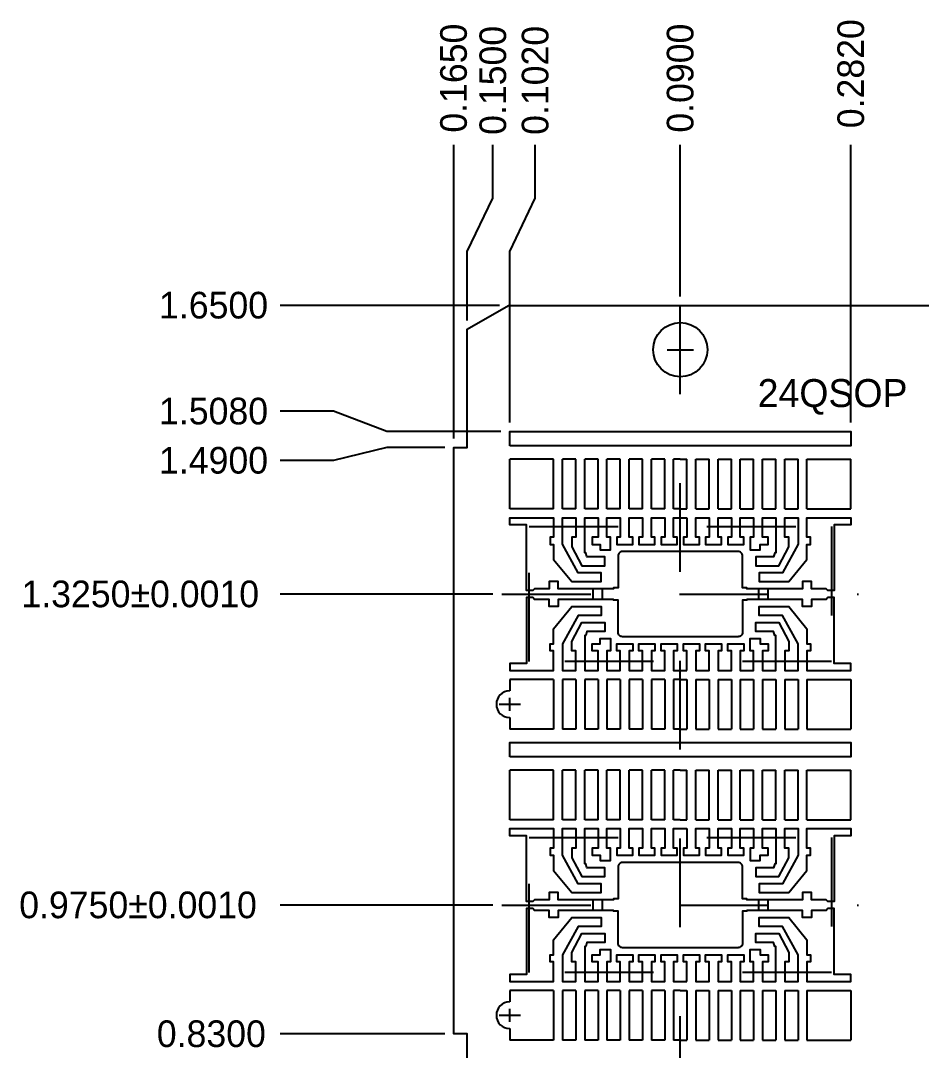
# Model space of a CAD drawing. Extents: x -4.27 to -1.32, y -3.39 to 0.21.
# Drawn here: x -4.097 to -3.084, y -1.072 to 0.087 of the extents above; entities that cross this region are included whole.
import ezdxf

# ---------------------------------------------------------------- set-up
doc = ezdxf.new("R2010")
doc.units = 0
doc.header["$MEASUREMENT"] = 0
doc.linetypes.add('CENTER', pattern=[2, 1.25, -0.25, 0.25, -0.25])
doc.layers.add('1', color=7, linetype='Continuous')
doc.layers.add('1D', color=4, linetype='Continuous')

msp = doc.modelspace()

# ---------------------------------------------------------------- linework, layer by layer
at = {"layer": '1'}
for p, q in [((-3.4975, -0.4063), (-3.547, -0.4063)), ((-3.547, -0.4623), (-3.547, -0.4063)), ((-3.4975, -0.4623), (-3.4975, -0.4063)), ((-3.4725, -0.4063), (-3.4875, -0.4063)), ((-3.4875, -0.4623), (-3.4875, -0.4063)), ((-3.4725, -0.4623), (-3.4725, -0.4063)), ((-3.4475, -0.4063), (-3.4625, -0.4063)), ((-3.4625, -0.4623), (-3.4625, -0.4063)), ((-3.4475, -0.4623), (-3.4475, -0.4063)), ((-3.4225, -0.4063), (-3.4375, -0.4063)), ((-3.4375, -0.4623), (-3.4375, -0.4063)), ((-3.4225, -0.4623), (-3.4225, -0.4063)), ((-3.3975, -0.4063), (-3.4125, -0.4063)), ((-3.4125, -0.4623), (-3.4125, -0.4063)), ((-3.3975, -0.4623), (-3.3975, -0.4063)), ((-3.3725, -0.4063), (-3.3875, -0.4063)), ((-3.3875, -0.4623), (-3.3875, -0.4063)), ((-3.3725, -0.4623), (-3.3725, -0.4063)), ((-3.355, -0.4063), (-3.3625, -0.4063)), ((-3.3625, -0.4623), (-3.3625, -0.4063)), ((-3.355, -0.4063), (-3.3475, -0.4063)), ((-3.3475, -0.4623), (-3.3475, -0.4063)), ((-3.3375, -0.4063), (-3.3225, -0.4063)), ((-3.3375, -0.4623), (-3.3375, -0.4063)), ((-3.3225, -0.4623), (-3.3225, -0.4063)), ((-3.3125, -0.4063), (-3.2975, -0.4063)), ((-3.3125, -0.4623), (-3.3125, -0.4063)), ((-3.2975, -0.4623), (-3.2975, -0.4063)), ((-3.2875, -0.4063), (-3.2725, -0.4063)), ((-3.2875, -0.4623), (-3.2875, -0.4063)), ((-3.2725, -0.4623), (-3.2725, -0.4063)), ((-3.2625, -0.4063), (-3.2475, -0.4063)), ((-3.2625, -0.4623), (-3.2625, -0.4063)), ((-3.2475, -0.4623), (-3.2475, -0.4063)), ((-3.2375, -0.4063), (-3.2225, -0.4063)), ((-3.2375, -0.4623), (-3.2375, -0.4063)), ((-3.2225, -0.4623), (-3.2225, -0.4063)), ((-3.2125, -0.4063), (-3.163, -0.4063)), ((-3.2125, -0.4623), (-3.2125, -0.4063)), ((-3.163, -0.4623), (-3.163, -0.4063)), ((-3.4975, -0.4623), (-3.547, -0.4623)), ((-3.4975, -0.4623), (-3.547, -0.4623)), ((-3.4725, -0.4623), (-3.4875, -0.4623)), ((-3.4475, -0.4623), (-3.4625, -0.4623)), ((-3.4225, -0.4623), (-3.4375, -0.4623)), ((-3.3975, -0.4623), (-3.4125, -0.4623)), ((-3.3725, -0.4623), (-3.3875, -0.4623)), ((-3.355, -0.4623), (-3.3625, -0.4623)), ((-3.355, -0.4623), (-3.3475, -0.4623)), ((-3.3375, -0.4623), (-3.3225, -0.4623)), ((-3.3125, -0.4623), (-3.2975, -0.4623)), ((-3.2875, -0.4623), (-3.2725, -0.4623)), ((-3.2625, -0.4623), (-3.2475, -0.4623)), ((-3.2375, -0.4623), (-3.2225, -0.4623)), ((-3.2125, -0.4623), (-3.163, -0.4623)), ((-3.4975, -0.6543), (-3.547, -0.6543)), ((-3.547, -0.6543), (-3.547, -0.6673)), ((-3.4975, -0.6543), (-3.4975, -0.7103)), ((-3.4725, -0.6543), (-3.4875, -0.6543)), ((-3.4875, -0.6543), (-3.4875, -0.7103)), ((-3.4725, -0.6543), (-3.4725, -0.7103)), ((-3.4475, -0.6543), (-3.4625, -0.6543)), ((-3.4625, -0.6543), (-3.4625, -0.7103)), ((-3.4475, -0.6543), (-3.4475, -0.7103)), ((-3.4375, -0.6543), (-3.4375, -0.7103)), ((-3.4225, -0.6543), (-3.4375, -0.6543)), ((-3.4225, -0.6543), (-3.4225, -0.7103)), ((-3.4125, -0.6543), (-3.4125, -0.7103)), ((-3.3975, -0.6543), (-3.4125, -0.6543)), ((-3.3975, -0.6543), (-3.3975, -0.7103)), ((-3.3875, -0.6543), (-3.3875, -0.7103)), ((-3.3725, -0.6543), (-3.3875, -0.6543)), ((-3.3725, -0.6543), (-3.3725, -0.7103)), ((-3.3625, -0.6543), (-3.3625, -0.7103)), ((-3.355, -0.6543), (-3.3625, -0.6543)), ((-3.355, -0.6543), (-3.3475, -0.6543)), ((-3.3475, -0.6543), (-3.3475, -0.7103)), ((-3.3375, -0.6543), (-3.3375, -0.7103)), ((-3.3375, -0.6543), (-3.3225, -0.6543)), ((-3.3225, -0.6543), (-3.3225, -0.7103)), ((-3.3125, -0.6543), (-3.3125, -0.7103)), ((-3.3125, -0.6543), (-3.2975, -0.6543)), ((-3.2975, -0.6543), (-3.2975, -0.7103)), ((-3.2875, -0.6543), (-3.2875, -0.7103)), ((-3.2875, -0.6543), (-3.2725, -0.6543)), ((-3.2725, -0.6543), (-3.2725, -0.7103)), ((-3.2625, -0.6543), (-3.2625, -0.7103)), ((-3.2625, -0.6543), (-3.2475, -0.6543)), ((-3.2475, -0.6543), (-3.2475, -0.7103)), ((-3.2375, -0.6543), (-3.2375, -0.7103)), ((-3.2375, -0.6543), (-3.2225, -0.6543)), ((-3.2225, -0.6543), (-3.2225, -0.7103)), ((-3.2125, -0.6543), (-3.2125, -0.7103)), ((-3.2125, -0.6543), (-3.163, -0.6543)), ((-3.163, -0.6543), (-3.163, -0.7103)), ((-3.547, -0.6973), (-3.547, -0.7103)), ((-3.4975, -0.7103), (-3.547, -0.7103)), ((-3.4725, -0.7103), (-3.4875, -0.7103)), ((-3.4475, -0.7103), (-3.4625, -0.7103)), ((-3.4225, -0.7103), (-3.4375, -0.7103)), ((-3.3975, -0.7103), (-3.4125, -0.7103)), ((-3.3725, -0.7103), (-3.3875, -0.7103)), ((-3.355, -0.7103), (-3.3625, -0.7103)), ((-3.355, -0.7103), (-3.3475, -0.7103)), ((-3.3375, -0.7103), (-3.3225, -0.7103)), ((-3.3125, -0.7103), (-3.2975, -0.7103)), ((-3.2875, -0.7103), (-3.2725, -0.7103)), ((-3.2625, -0.7103), (-3.2475, -0.7103)), ((-3.2375, -0.7103), (-3.2225, -0.7103)), ((-3.2125, -0.7103), (-3.163, -0.7103)), ((-3.4975, -0.7563), (-3.547, -0.7563)), ((-3.547, -0.8123), (-3.547, -0.7563)), ((-3.4975, -0.8123), (-3.4975, -0.7563)), ((-3.4725, -0.7563), (-3.4875, -0.7563)), ((-3.4875, -0.8123), (-3.4875, -0.7563)), ((-3.4725, -0.8123), (-3.4725, -0.7563)), ((-3.4475, -0.7563), (-3.4625, -0.7563)), ((-3.4625, -0.8123), (-3.4625, -0.7563)), ((-3.4475, -0.8123), (-3.4475, -0.7563)), ((-3.4225, -0.7563), (-3.4375, -0.7563)), ((-3.4375, -0.8123), (-3.4375, -0.7563)), ((-3.4225, -0.8123), (-3.4225, -0.7563)), ((-3.3975, -0.7563), (-3.4125, -0.7563)), ((-3.4125, -0.8123), (-3.4125, -0.7563)), ((-3.3975, -0.8123), (-3.3975, -0.7563)), ((-3.3725, -0.7563), (-3.3875, -0.7563)), ((-3.3875, -0.8123), (-3.3875, -0.7563)), ((-3.3725, -0.8123), (-3.3725, -0.7563)), ((-3.355, -0.7563), (-3.3625, -0.7563)), ((-3.3625, -0.8123), (-3.3625, -0.7563)), ((-3.355, -0.7563), (-3.3475, -0.7563)), ((-3.3475, -0.8123), (-3.3475, -0.7563)), ((-3.3375, -0.7563), (-3.3225, -0.7563)), ((-3.3375, -0.8123), (-3.3375, -0.7563)), ((-3.3225, -0.8123), (-3.3225, -0.7563)), ((-3.3125, -0.7563), (-3.2975, -0.7563)), ((-3.3125, -0.8123), (-3.3125, -0.7563)), ((-3.2975, -0.8123), (-3.2975, -0.7563)), ((-3.2875, -0.7563), (-3.2725, -0.7563)), ((-3.2875, -0.8123), (-3.2875, -0.7563)), ((-3.2725, -0.8123), (-3.2725, -0.7563)), ((-3.2625, -0.7563), (-3.2475, -0.7563)), ((-3.2625, -0.8123), (-3.2625, -0.7563)), ((-3.2475, -0.8123), (-3.2475, -0.7563)), ((-3.2375, -0.7563), (-3.2225, -0.7563)), ((-3.2375, -0.8123), (-3.2375, -0.7563)), ((-3.2225, -0.8123), (-3.2225, -0.7563)), ((-3.2125, -0.7563), (-3.163, -0.7563)), ((-3.2125, -0.8123), (-3.2125, -0.7563)), ((-3.163, -0.8123), (-3.163, -0.7563)), ((-3.4975, -0.8123), (-3.547, -0.8123)), ((-3.4975, -0.8123), (-3.547, -0.8123)), ((-3.4725, -0.8123), (-3.4875, -0.8123)), ((-3.4475, -0.8123), (-3.4625, -0.8123)), ((-3.4225, -0.8123), (-3.4375, -0.8123)), ((-3.3975, -0.8123), (-3.4125, -0.8123)), ((-3.3725, -0.8123), (-3.3875, -0.8123)), ((-3.355, -0.8123), (-3.3625, -0.8123)), ((-3.355, -0.8123), (-3.3475, -0.8123)), ((-3.3375, -0.8123), (-3.3225, -0.8123)), ((-3.3125, -0.8123), (-3.2975, -0.8123)), ((-3.2875, -0.8123), (-3.2725, -0.8123)), ((-3.2625, -0.8123), (-3.2475, -0.8123)), ((-3.2375, -0.8123), (-3.2225, -0.8123)), ((-3.2125, -0.8123), (-3.163, -0.8123)), ((-3.4975, -1.0043), (-3.547, -1.0043)), ((-3.547, -1.0043), (-3.547, -1.0173)), ((-3.4975, -1.0043), (-3.4975, -1.0603)), ((-3.4725, -1.0043), (-3.4875, -1.0043)), ((-3.4875, -1.0043), (-3.4875, -1.0603)), ((-3.4725, -1.0043), (-3.4725, -1.0603)), ((-3.4475, -1.0043), (-3.4625, -1.0043)), ((-3.4625, -1.0043), (-3.4625, -1.0603)), ((-3.4475, -1.0043), (-3.4475, -1.0603)), ((-3.4375, -1.0043), (-3.4375, -1.0603)), ((-3.4225, -1.0043), (-3.4375, -1.0043)), ((-3.4225, -1.0043), (-3.4225, -1.0603)), ((-3.4125, -1.0043), (-3.4125, -1.0603)), ((-3.3975, -1.0043), (-3.4125, -1.0043)), ((-3.3975, -1.0043), (-3.3975, -1.0603)), ((-3.3875, -1.0043), (-3.3875, -1.0603)), ((-3.3725, -1.0043), (-3.3875, -1.0043)), ((-3.3725, -1.0043), (-3.3725, -1.0603)), ((-3.3625, -1.0043), (-3.3625, -1.0603)), ((-3.355, -1.0043), (-3.3625, -1.0043)), ((-3.355, -1.0043), (-3.3475, -1.0043)), ((-3.3475, -1.0043), (-3.3475, -1.0603)), ((-3.3375, -1.0043), (-3.3375, -1.0603)), ((-3.3375, -1.0043), (-3.3225, -1.0043)), ((-3.3225, -1.0043), (-3.3225, -1.0603)), ((-3.3125, -1.0043), (-3.3125, -1.0603)), ((-3.3125, -1.0043), (-3.2975, -1.0043)), ((-3.2975, -1.0043), (-3.2975, -1.0603)), ((-3.2875, -1.0043), (-3.2875, -1.0603)), ((-3.2875, -1.0043), (-3.2725, -1.0043)), ((-3.2725, -1.0043), (-3.2725, -1.0603)), ((-3.2625, -1.0043), (-3.2625, -1.0603)), ((-3.2625, -1.0043), (-3.2475, -1.0043)), ((-3.2475, -1.0043), (-3.2475, -1.0603)), ((-3.2375, -1.0043), (-3.2375, -1.0603)), ((-3.2375, -1.0043), (-3.2225, -1.0043)), ((-3.2225, -1.0043), (-3.2225, -1.0603)), ((-3.2125, -1.0043), (-3.2125, -1.0603)), ((-3.2125, -1.0043), (-3.163, -1.0043)), ((-3.163, -1.0043), (-3.163, -1.0603)), ((-3.547, -1.0473), (-3.547, -1.0603)), ((-3.4975, -1.0603), (-3.547, -1.0603)), ((-3.4725, -1.0603), (-3.4875, -1.0603)), ((-3.4475, -1.0603), (-3.4625, -1.0603)), ((-3.4225, -1.0603), (-3.4375, -1.0603)), ((-3.3975, -1.0603), (-3.4125, -1.0603)), ((-3.3725, -1.0603), (-3.3875, -1.0603)), ((-3.355, -1.0603), (-3.3625, -1.0603)), ((-3.355, -1.0603), (-3.3475, -1.0603)), ((-3.3375, -1.0603), (-3.3225, -1.0603)), ((-3.3125, -1.0603), (-3.2975, -1.0603)), ((-3.2875, -1.0603), (-3.2725, -1.0603)), ((-3.2625, -1.0603), (-3.2475, -1.0603)), ((-3.2375, -1.0603), (-3.2225, -1.0603)), ((-3.2125, -1.0603), (-3.163, -1.0603))]:
    msp.add_line(p, q, dxfattribs=at)
msp.add_lwpolyline([(-2.4987, -1.9333), (-3.5483, -1.9333), (-3.595, -1.9063), (-3.595, -1.7733), (-3.61, -1.7733), (-3.61, -1.1133), (-3.595, -1.1133), (-3.595, -1.0533), (-3.61, -1.0533), (-3.61, -0.3933), (-3.595, -0.3933), (-3.595, -0.2603), (-3.5483, -0.2333), (-2.4987, -0.2333)], dxfattribs=at)
for points in [[(-3.547, -0.3913), (-3.547, -0.3753), (-3.163, -0.3753), (-3.163, -0.3913)], [(-3.547, -0.7413), (-3.547, -0.7253), (-3.163, -0.7253), (-3.163, -0.7413)]]:
    msp.add_lwpolyline(points, close=True, dxfattribs=at)
for points in [[(-3.3475, -0.4723), (-3.3475, -0.4943), (-3.3515, -0.4943), (-3.3515, -0.5023), (-3.3335, -0.5023), (-3.3335, -0.4943), (-3.3375, -0.4943), (-3.3375, -0.4723), (-3.3225, -0.4723), (-3.3225, -0.4943), (-3.3265, -0.4943), (-3.3265, -0.5023), (-3.3085, -0.5023), (-3.3085, -0.4943), (-3.3125, -0.4943), (-3.3125, -0.4723), (-3.2975, -0.4723), (-3.2975, -0.4943), (-3.3015, -0.4943), (-3.3015, -0.5023), (-3.2835, -0.5023), (-3.2835, -0.4943), (-3.2875, -0.4943), (-3.2875, -0.4723), (-3.2725, -0.4723), (-3.2725, -0.4943), (-3.2765, -0.4943), (-3.2765, -0.5083), (-3.265, -0.5083), (-3.265, -0.5023), (-3.256, -0.5023), (-3.256, -0.4943), (-3.2625, -0.4943), (-3.2625, -0.4723), (-3.2475, -0.4723), (-3.2475, -0.5118), (-3.2486, -0.5118), (-3.25, -0.5163), (-3.27, -0.5163), (-3.27, -0.5263), (-3.2443, -0.5263), (-3.233, -0.5051), (-3.233, -0.4943), (-3.2375, -0.4943), (-3.2375, -0.4723), (-3.2225, -0.4723), (-3.2225, -0.5021), (-3.24, -0.5343), (-3.2661, -0.5343), (-3.2661, -0.5443), (-3.233, -0.5443), (-3.2125, -0.5193), (-3.2125, -0.5023), (-3.2085, -0.5023), (-3.2085, -0.4943), (-3.2125, -0.4943), (-3.2125, -0.4723), (-3.163, -0.4723), (-3.163, -0.4803), (-3.182, -0.4803), (-3.182, -0.5543), (-3.189, -0.5543), (-3.191, -0.5523), (-3.2075, -0.5523), (-3.2075, -0.5443), (-3.2175, -0.5443), (-3.2175, -0.5523), (-3.28, -0.5523), (-3.28, -0.5513), (-3.285, -0.5513), (-3.285, -0.5153, 0.414214), (-3.29, -0.5103), (-3.42, -0.5103, 0.414214), (-3.425, -0.5153), (-3.425, -0.5513), (-3.43, -0.5513), (-3.43, -0.5523), (-3.4925, -0.5523), (-3.4925, -0.5443), (-3.5025, -0.5443), (-3.5025, -0.5523), (-3.519, -0.5523), (-3.521, -0.5543), (-3.528, -0.5543), (-3.528, -0.4803), (-3.547, -0.4803), (-3.547, -0.4723), (-3.4975, -0.4723), (-3.4975, -0.4943), (-3.5015, -0.4943), (-3.5015, -0.5023), (-3.4975, -0.5023), (-3.4975, -0.5193), (-3.477, -0.5443), (-3.444, -0.5443), (-3.444, -0.5343), (-3.47, -0.5343), (-3.4875, -0.5021), (-3.4875, -0.4723), (-3.4725, -0.4723), (-3.4725, -0.4943), (-3.477, -0.4943), (-3.477, -0.5051), (-3.4658, -0.5263), (-3.44, -0.5263), (-3.44, -0.5163), (-3.46, -0.5163), (-3.4614, -0.5118), (-3.4625, -0.5118), (-3.4625, -0.4723), (-3.4475, -0.4723), (-3.4475, -0.4943), (-3.454, -0.4943), (-3.454, -0.5023), (-3.445, -0.5023), (-3.445, -0.5083), (-3.4335, -0.5083), (-3.4335, -0.4943), (-3.4375, -0.4943), (-3.4375, -0.4723), (-3.4225, -0.4723), (-3.4225, -0.4943), (-3.4265, -0.4943), (-3.4265, -0.5023), (-3.4085, -0.5023), (-3.4085, -0.4943), (-3.4125, -0.4943), (-3.4125, -0.4723), (-3.3975, -0.4723), (-3.3975, -0.4943), (-3.4015, -0.4943), (-3.4015, -0.5023), (-3.3835, -0.5023), (-3.3835, -0.4943), (-3.3875, -0.4943), (-3.3875, -0.4723), (-3.3725, -0.4723), (-3.3725, -0.4943), (-3.3765, -0.4943), (-3.3765, -0.5023), (-3.3585, -0.5023), (-3.3585, -0.4943), (-3.3625, -0.4943), (-3.3625, -0.4723)], [(-3.3475, -0.6443), (-3.3475, -0.6223), (-3.3515, -0.6223), (-3.3515, -0.6143), (-3.3335, -0.6143), (-3.3335, -0.6223), (-3.3375, -0.6223), (-3.3375, -0.6443), (-3.3225, -0.6443), (-3.3225, -0.6223), (-3.3265, -0.6223), (-3.3265, -0.6143), (-3.3085, -0.6143), (-3.3085, -0.6223), (-3.3125, -0.6223), (-3.3125, -0.6443), (-3.2975, -0.6443), (-3.2975, -0.6223), (-3.3015, -0.6223), (-3.3015, -0.6143), (-3.2835, -0.6143), (-3.2835, -0.6223), (-3.2875, -0.6223), (-3.2875, -0.6443), (-3.2725, -0.6443), (-3.2725, -0.6223), (-3.2765, -0.6223), (-3.2765, -0.6083), (-3.265, -0.6083), (-3.265, -0.6143), (-3.256, -0.6143), (-3.256, -0.6223), (-3.2625, -0.6223), (-3.2625, -0.6443), (-3.2475, -0.6443), (-3.2475, -0.6048), (-3.2486, -0.6048), (-3.25, -0.6003), (-3.27, -0.6003), (-3.27, -0.5903), (-3.2443, -0.5903), (-3.233, -0.6115), (-3.233, -0.6223), (-3.2375, -0.6223), (-3.2375, -0.6443), (-3.2225, -0.6443), (-3.2225, -0.6144), (-3.24, -0.5823), (-3.2661, -0.5823), (-3.2661, -0.5723), (-3.233, -0.5723), (-3.2125, -0.5973), (-3.2125, -0.6143), (-3.2085, -0.6143), (-3.2085, -0.6223), (-3.2125, -0.6223), (-3.2125, -0.6443), (-3.163, -0.6443), (-3.163, -0.6363), (-3.182, -0.6363), (-3.182, -0.5623), (-3.189, -0.5623), (-3.191, -0.5643), (-3.2075, -0.5643), (-3.2075, -0.5723), (-3.2175, -0.5723), (-3.2175, -0.5643), (-3.28, -0.5643), (-3.28, -0.5653), (-3.285, -0.5653), (-3.285, -0.6013, -0.414214), (-3.29, -0.6063), (-3.42, -0.6063, -0.414214), (-3.425, -0.6013), (-3.425, -0.5653), (-3.43, -0.5653), (-3.43, -0.5643), (-3.4925, -0.5643), (-3.4925, -0.5723), (-3.5025, -0.5723), (-3.5025, -0.5643), (-3.519, -0.5643), (-3.521, -0.5623), (-3.528, -0.5623), (-3.528, -0.6363), (-3.547, -0.6363), (-3.547, -0.6443), (-3.4975, -0.6443), (-3.4975, -0.6223), (-3.5015, -0.6223), (-3.5015, -0.6143), (-3.4975, -0.6143), (-3.4975, -0.5973), (-3.477, -0.5723), (-3.444, -0.5723), (-3.444, -0.5823), (-3.47, -0.5823), (-3.4875, -0.6144), (-3.4875, -0.6443), (-3.4725, -0.6443), (-3.4725, -0.6223), (-3.477, -0.6223), (-3.477, -0.6115), (-3.4658, -0.5903), (-3.44, -0.5903), (-3.44, -0.6003), (-3.46, -0.6003), (-3.4614, -0.6048), (-3.4625, -0.6048), (-3.4625, -0.6443), (-3.4475, -0.6443), (-3.4475, -0.6223), (-3.454, -0.6223), (-3.454, -0.6143), (-3.445, -0.6143), (-3.445, -0.6083), (-3.4335, -0.6083), (-3.4335, -0.6223), (-3.4375, -0.6223), (-3.4375, -0.6443), (-3.4225, -0.6443), (-3.4225, -0.6223), (-3.4265, -0.6223), (-3.4265, -0.6143), (-3.4085, -0.6143), (-3.4085, -0.6223), (-3.4125, -0.6223), (-3.4125, -0.6443), (-3.3975, -0.6443), (-3.3975, -0.6223), (-3.4015, -0.6223), (-3.4015, -0.6143), (-3.3835, -0.6143), (-3.3835, -0.6223), (-3.3875, -0.6223), (-3.3875, -0.6443), (-3.3725, -0.6443), (-3.3725, -0.6223), (-3.3765, -0.6223), (-3.3765, -0.6143), (-3.3585, -0.6143), (-3.3585, -0.6223), (-3.3625, -0.6223), (-3.3625, -0.6443)], [(-3.3475, -0.8223), (-3.3475, -0.8443), (-3.3515, -0.8443), (-3.3515, -0.8523), (-3.3335, -0.8523), (-3.3335, -0.8443), (-3.3375, -0.8443), (-3.3375, -0.8223), (-3.3225, -0.8223), (-3.3225, -0.8443), (-3.3265, -0.8443), (-3.3265, -0.8523), (-3.3085, -0.8523), (-3.3085, -0.8443), (-3.3125, -0.8443), (-3.3125, -0.8223), (-3.2975, -0.8223), (-3.2975, -0.8443), (-3.3015, -0.8443), (-3.3015, -0.8523), (-3.2835, -0.8523), (-3.2835, -0.8443), (-3.2875, -0.8443), (-3.2875, -0.8223), (-3.2725, -0.8223), (-3.2725, -0.8443), (-3.2765, -0.8443), (-3.2765, -0.8583), (-3.265, -0.8583), (-3.265, -0.8523), (-3.256, -0.8523), (-3.256, -0.8443), (-3.2625, -0.8443), (-3.2625, -0.8223), (-3.2475, -0.8223), (-3.2475, -0.8618), (-3.2486, -0.8618), (-3.25, -0.8663), (-3.27, -0.8663), (-3.27, -0.8763), (-3.2443, -0.8763), (-3.233, -0.8551), (-3.233, -0.8443), (-3.2375, -0.8443), (-3.2375, -0.8223), (-3.2225, -0.8223), (-3.2225, -0.8521), (-3.24, -0.8843), (-3.2661, -0.8843), (-3.2661, -0.8943), (-3.233, -0.8943), (-3.2125, -0.8693), (-3.2125, -0.8523), (-3.2085, -0.8523), (-3.2085, -0.8443), (-3.2125, -0.8443), (-3.2125, -0.8223), (-3.163, -0.8223), (-3.163, -0.8303), (-3.182, -0.8303), (-3.182, -0.9043), (-3.189, -0.9043), (-3.191, -0.9023), (-3.2075, -0.9023), (-3.2075, -0.8943), (-3.2175, -0.8943), (-3.2175, -0.9023), (-3.28, -0.9023), (-3.28, -0.9013), (-3.285, -0.9013), (-3.285, -0.8653, 0.414214), (-3.29, -0.8603), (-3.42, -0.8603, 0.414214), (-3.425, -0.8653), (-3.425, -0.9013), (-3.43, -0.9013), (-3.43, -0.9023), (-3.4925, -0.9023), (-3.4925, -0.8943), (-3.5025, -0.8943), (-3.5025, -0.9023), (-3.519, -0.9023), (-3.521, -0.9043), (-3.528, -0.9043), (-3.528, -0.8303), (-3.547, -0.8303), (-3.547, -0.8223), (-3.4975, -0.8223), (-3.4975, -0.8443), (-3.5015, -0.8443), (-3.5015, -0.8523), (-3.4975, -0.8523), (-3.4975, -0.8693), (-3.477, -0.8943), (-3.444, -0.8943), (-3.444, -0.8843), (-3.47, -0.8843), (-3.4875, -0.8521), (-3.4875, -0.8223), (-3.4725, -0.8223), (-3.4725, -0.8443), (-3.477, -0.8443), (-3.477, -0.8551), (-3.4658, -0.8763), (-3.44, -0.8763), (-3.44, -0.8663), (-3.46, -0.8663), (-3.4614, -0.8618), (-3.4625, -0.8618), (-3.4625, -0.8223), (-3.4475, -0.8223), (-3.4475, -0.8443), (-3.454, -0.8443), (-3.454, -0.8523), (-3.445, -0.8523), (-3.445, -0.8583), (-3.4335, -0.8583), (-3.4335, -0.8443), (-3.4375, -0.8443), (-3.4375, -0.8223), (-3.4225, -0.8223), (-3.4225, -0.8443), (-3.4265, -0.8443), (-3.4265, -0.8523), (-3.4085, -0.8523), (-3.4085, -0.8443), (-3.4125, -0.8443), (-3.4125, -0.8223), (-3.3975, -0.8223), (-3.3975, -0.8443), (-3.4015, -0.8443), (-3.4015, -0.8523), (-3.3835, -0.8523), (-3.3835, -0.8443), (-3.3875, -0.8443), (-3.3875, -0.8223), (-3.3725, -0.8223), (-3.3725, -0.8443), (-3.3765, -0.8443), (-3.3765, -0.8523), (-3.3585, -0.8523), (-3.3585, -0.8443), (-3.3625, -0.8443), (-3.3625, -0.8223)], [(-3.3475, -0.9943), (-3.3475, -0.9723), (-3.3515, -0.9723), (-3.3515, -0.9643), (-3.3335, -0.9643), (-3.3335, -0.9723), (-3.3375, -0.9723), (-3.3375, -0.9943), (-3.3225, -0.9943), (-3.3225, -0.9723), (-3.3265, -0.9723), (-3.3265, -0.9643), (-3.3085, -0.9643), (-3.3085, -0.9723), (-3.3125, -0.9723), (-3.3125, -0.9943), (-3.2975, -0.9943), (-3.2975, -0.9723), (-3.3015, -0.9723), (-3.3015, -0.9643), (-3.2835, -0.9643), (-3.2835, -0.9723), (-3.2875, -0.9723), (-3.2875, -0.9943), (-3.2725, -0.9943), (-3.2725, -0.9723), (-3.2765, -0.9723), (-3.2765, -0.9583), (-3.265, -0.9583), (-3.265, -0.9643), (-3.256, -0.9643), (-3.256, -0.9723), (-3.2625, -0.9723), (-3.2625, -0.9943), (-3.2475, -0.9943), (-3.2475, -0.9548), (-3.2486, -0.9548), (-3.25, -0.9503), (-3.27, -0.9503), (-3.27, -0.9403), (-3.2443, -0.9403), (-3.233, -0.9615), (-3.233, -0.9723), (-3.2375, -0.9723), (-3.2375, -0.9943), (-3.2225, -0.9943), (-3.2225, -0.9644), (-3.24, -0.9323), (-3.2661, -0.9323), (-3.2661, -0.9223), (-3.233, -0.9223), (-3.2125, -0.9473), (-3.2125, -0.9643), (-3.2085, -0.9643), (-3.2085, -0.9723), (-3.2125, -0.9723), (-3.2125, -0.9943), (-3.163, -0.9943), (-3.163, -0.9863), (-3.182, -0.9863), (-3.182, -0.9123), (-3.189, -0.9123), (-3.191, -0.9143), (-3.2075, -0.9143), (-3.2075, -0.9223), (-3.2175, -0.9223), (-3.2175, -0.9143), (-3.28, -0.9143), (-3.28, -0.9153), (-3.285, -0.9153), (-3.285, -0.9513, -0.414214), (-3.29, -0.9563), (-3.42, -0.9563, -0.414214), (-3.425, -0.9513), (-3.425, -0.9153), (-3.43, -0.9153), (-3.43, -0.9143), (-3.4925, -0.9143), (-3.4925, -0.9223), (-3.5025, -0.9223), (-3.5025, -0.9143), (-3.519, -0.9143), (-3.521, -0.9123), (-3.528, -0.9123), (-3.528, -0.9863), (-3.547, -0.9863), (-3.547, -0.9943), (-3.4975, -0.9943), (-3.4975, -0.9723), (-3.5015, -0.9723), (-3.5015, -0.9643), (-3.4975, -0.9643), (-3.4975, -0.9473), (-3.477, -0.9223), (-3.444, -0.9223), (-3.444, -0.9323), (-3.47, -0.9323), (-3.4875, -0.9644), (-3.4875, -0.9943), (-3.4725, -0.9943), (-3.4725, -0.9723), (-3.477, -0.9723), (-3.477, -0.9615), (-3.4658, -0.9403), (-3.44, -0.9403), (-3.44, -0.9503), (-3.46, -0.9503), (-3.4614, -0.9548), (-3.4625, -0.9548), (-3.4625, -0.9943), (-3.4475, -0.9943), (-3.4475, -0.9723), (-3.454, -0.9723), (-3.454, -0.9643), (-3.445, -0.9643), (-3.445, -0.9583), (-3.4335, -0.9583), (-3.4335, -0.9723), (-3.4375, -0.9723), (-3.4375, -0.9943), (-3.4225, -0.9943), (-3.4225, -0.9723), (-3.4265, -0.9723), (-3.4265, -0.9643), (-3.4085, -0.9643), (-3.4085, -0.9723), (-3.4125, -0.9723), (-3.4125, -0.9943), (-3.3975, -0.9943), (-3.3975, -0.9723), (-3.4015, -0.9723), (-3.4015, -0.9643), (-3.3835, -0.9643), (-3.3835, -0.9723), (-3.3875, -0.9723), (-3.3875, -0.9943), (-3.3725, -0.9943), (-3.3725, -0.9723), (-3.3765, -0.9723), (-3.3765, -0.9643), (-3.3585, -0.9643), (-3.3585, -0.9723), (-3.3625, -0.9723), (-3.3625, -0.9943)]]:
    msp.add_lwpolyline(points, format="xyb", close=True, dxfattribs=at)
msp.add_circle((-3.355, -0.2833), 0.0305, dxfattribs=at)
for centre in [(-3.547, -0.6823), (-3.547, -1.0323)]:
    msp.add_arc(centre, 0.015, 90, 270, dxfattribs=at)
at = {"layer": '1D'}
for p, q in [((-3.61, -0.3833), (-3.61, -0.0526)), ((-3.5658, -0.1126), (-3.5658, -0.0526)), ((-3.5182, -0.1126), (-3.5182, -0.0526)), ((-3.355, -0.2233), (-3.355, -0.0526)), ((-3.163, -0.3653), (-3.163, -0.0526)), ((-3.595, -0.1726), (-3.5658, -0.1126)), ((-3.547, -0.1726), (-3.5182, -0.1126)), ((-3.595, -0.2503), (-3.595, -0.1726)), ((-3.547, -0.3653), (-3.547, -0.1726)), ((-3.5583, -0.2333), (-3.8052, -0.2333)), ((-3.7452, -0.3525), (-3.8052, -0.3525)), ((-3.6852, -0.3753), (-3.7452, -0.3525)), ((-3.557, -0.3753), (-3.6852, -0.3753)), ((-3.6852, -0.3933), (-3.7452, -0.4079)), ((-3.62, -0.3933), (-3.6852, -0.3933)), ((-3.7452, -0.4079), (-3.8052, -0.4079)), ((-3.4534, -0.5523), (-3.4534, -0.5643)), ((-3.443, -0.5523), (-3.443, -0.5643)), ((-3.267, -0.5523), (-3.267, -0.5643)), ((-3.2566, -0.5523), (-3.2566, -0.5643)), ((-3.5658, -0.5583), (-3.8052, -0.5583)), ((-3.4534, -0.9023), (-3.4534, -0.9143)), ((-3.443, -0.9023), (-3.443, -0.9143)), ((-3.267, -0.9023), (-3.267, -0.9143)), ((-3.2566, -0.9023), (-3.2566, -0.9143)), ((-3.5658, -0.9083), (-3.8052, -0.9083)), ((-3.62, -1.0533), (-3.8052, -1.0533))]:
    msp.add_line(p, q, dxfattribs=at)
at = {"layer": '1D', "color": 4, "linetype": 'CENTER', "ltscale": 0.05}
for p, q in [((-3.355, -1.9333), (-3.355, -0.2333)), ((-3.5558, -0.5583), (-3.1543, -0.5583)), ((-3.5558, -0.9083), (-3.1543, -0.9083))]:
    msp.add_line(p, q, dxfattribs=at)
at = {"layer": '1D', "color": 4, "linetype": 'CENTER', "ltscale": 0.4}
for p, q in [((-3.355, -0.298), (-3.355, -0.2685)), ((-3.3698, -0.2833), (-3.3403, -0.2833)), ((-3.559, -0.6823), (-3.535, -0.6823)), ((-3.547, -0.6897), (-3.547, -0.6749)), ((-3.547, -1.0397), (-3.547, -1.0249)), ((-3.559, -1.0323), (-3.535, -1.0323))]:
    msp.add_line(p, q, dxfattribs=at)
at = {"layer": '1D', "color": 2, "linetype": 'CENTER', "ltscale": 0.025}
for points in [[(-3.525, -0.4823), (-3.185, -0.4823), (-3.185, -0.6343), (-3.525, -0.6343)], [(-3.525, -0.8323), (-3.185, -0.8323), (-3.185, -0.9843), (-3.525, -0.9843)]]:
    msp.add_lwpolyline(points, close=True, dxfattribs=at)

# ---------------------------------------------------------------- texts
at = {"layer": '1D', "color": 4, "linetype": 'Continuous'}
msp.add_text('24QSOP', height=0.0315, dxfattribs=at).set_placement((-3.2679, -0.3478))
at = {"layer": '1D', "char_height": 0.03, "attachment_point": 5, "rotation": 90}
for s, insert in [('\\A1;0.1650', (-3.61, 0.0224)), ('\\A1;0.0900', (-3.355, 0.0224)), ('\\A1;0.2820', (-3.163, 0.0274)), ('\\A1;0.1500', (-3.5658, 0.0199)), ('\\A1;0.1020', (-3.5182, 0.0199))]:
    msp.add_mtext(s, dxfattribs=dict(at, insert=insert))
at = {"layer": '1D', "char_height": 0.03, "attachment_point": 5}
for s, insert in [('\\A1;1.6500', (-3.8802, -0.2333)), ('\\A1;1.5080', (-3.8802, -0.3525)), ('\\A1;1.4900', (-3.8802, -0.4079)), ('\\A1;1.3250%%p0.0010', (-3.9627, -0.5583)), ('\\A1;0.9750%%p0.0010', (-3.9652, -0.9083)), ('\\A1;0.8300', (-3.8827, -1.0533))]:
    msp.add_mtext(s, dxfattribs=dict(at, insert=insert))

doc.saveas('drawing.dxf')
